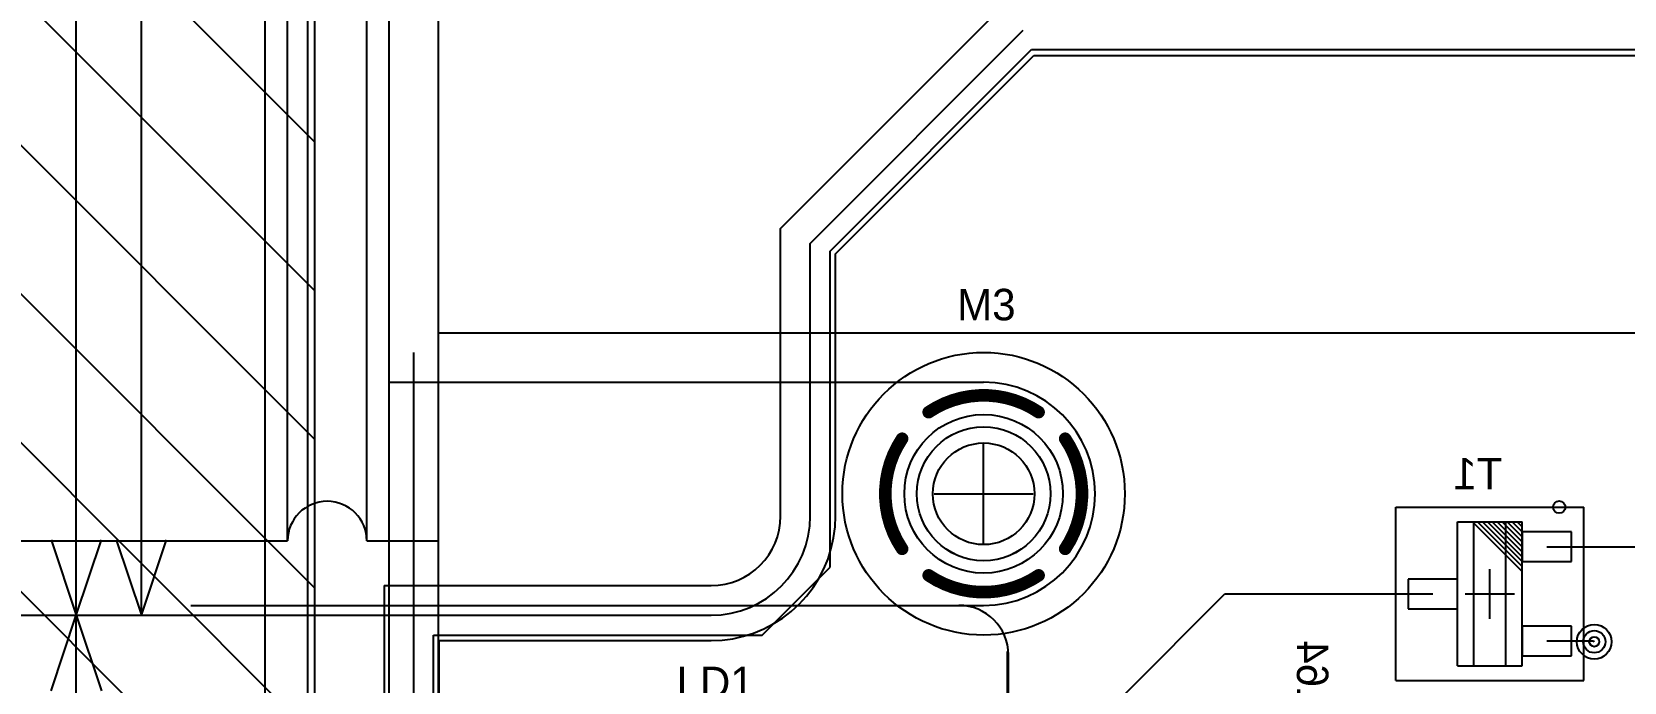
# Model space of a CAD drawing. Extents: x 28 to 300, y 18 to 330.
# Drawn here: x 69.59 to 101.73, y 119.55 to 132.67 of the extents above; entities that cross this region are included whole.
import ezdxf

# ---------------------------------------------------------------- set-up
doc = ezdxf.new("R2010")
doc.units = 0
for name, color, linetype in [('BOTTOMLAYER', 5, 'CONTINUOUS'), ('BOTTOMOVERLAY', 54, 'CONTINUOUS'), ('BOTTOMPASTE', 16, 'CONTINUOUS'), ('BOTTOMSOLDER', 6, 'CONTINUOUS'), ('DRILLDRAWING', 1, 'CONTINUOUS'), ('INTERNALPLANE1', 76, 'CONTINUOUS'), ('INTERNALPLANE6', 136, 'CONTINUOUS'), ('KEEPOUTLAYER', 6, 'CONTINUOUS'), ('MECHANICAL1', 6, 'CONTINUOUS'), ('MECHANICAL11', 56, 'CONTINUOUS'), ('MECHANICAL13', 56, 'CONTINUOUS'), ('MECHANICAL14', 56, 'CONTINUOUS'), ('MECHANICAL16', 56, 'CONTINUOUS'), ('MECHANICAL3', 76, 'CONTINUOUS'), ('MECHANICAL4', 56, 'CONTINUOUS'), ('MECHANICAL5', 56, 'CONTINUOUS'), ('MECHANICAL7', 56, 'CONTINUOUS'), ('MECHANICAL9', 56, 'CONTINUOUS'), ('MIDLAYER1', 16, 'CONTINUOUS'), ('MIDLAYER3', 90, 'CONTINUOUS'), ('MULTILAYER', 9, 'CONTINUOUS'), ('PADHOLELAYER', 156, 'CONTINUOUS'), ('TOPLAYER', 1, 'CONTINUOUS'), ('TOPOVERLAY', 2, 'CONTINUOUS'), ('TOPSOLDER', 216, 'CONTINUOUS'), ('VIAHOLELAYER', 16, 'CONTINUOUS')]:
    doc.layers.add(name, color=color, linetype=linetype)

msp = doc.modelspace()

# ---------------------------------------------------------------- linework, layer by layer
at = {"layer": 'BOTTOMLAYER'}
for p, q in [((100.667, 122.581), (99.667, 122.581)), ((99.667, 122.581), (99.667, 121.981)), ((100.667, 121.981), (100.667, 122.581)), ((100.167, 122.281), (101.978, 122.281)), ((99.667, 121.981), (100.667, 121.981)), ((98.367, 121.631), (97.367, 121.631)), ((97.367, 121.631), (97.367, 121.031)), ((98.367, 121.031), (98.367, 121.631)), ((91.648, 119.309), (93.67, 121.331)), ((93.67, 121.331), (97.867, 121.331)), ((97.367, 121.031), (98.367, 121.031)), ((100.667, 120.681), (99.667, 120.681)), ((99.667, 120.681), (99.667, 120.081)), ((100.667, 120.081), (100.667, 120.681)), ((100.167, 120.381), (101.11, 120.381)), ((101.11, 120.381), (101.125, 120.366)), ((99.667, 120.081), (100.667, 120.081))]:
    msp.add_line(p, q, dxfattribs=at)
for centre, radius in [((88.8, 123.35), 2.85), ((101.125, 120.366), 0.225)]:
    msp.add_circle(centre, radius, dxfattribs=at)
at = {"layer": 'BOTTOMOVERLAY'}
for p, q in [((98.692, 122.781), (99.342, 122.781)), ((98.692, 119.881), (98.692, 122.781)), ((99.342, 119.881), (99.342, 122.781)), ((98.692, 119.881), (99.342, 119.881))]:
    msp.add_line(p, q, dxfattribs=at)
msp.add_circle((100.417, 123.081), 0.125, dxfattribs=at)
at = {"layer": 'BOTTOMPASTE'}
for p, q in [((100.667, 122.581), (99.667, 122.581)), ((99.667, 122.581), (99.667, 121.981)), ((100.667, 121.981), (100.667, 122.581)), ((99.667, 121.981), (100.667, 121.981)), ((98.367, 121.631), (97.367, 121.631)), ((97.367, 121.631), (97.367, 121.031)), ((98.367, 121.031), (98.367, 121.631)), ((97.367, 121.031), (98.367, 121.031)), ((100.667, 120.681), (99.667, 120.681)), ((99.667, 120.681), (99.667, 120.081)), ((100.667, 120.081), (100.667, 120.681)), ((99.667, 120.081), (100.667, 120.081))]:
    msp.add_line(p, q, dxfattribs=at)
at = {"layer": 'BOTTOMSOLDER'}
for p, q in [((100.667, 122.581), (99.667, 122.581)), ((99.667, 122.581), (99.667, 121.981)), ((100.667, 121.981), (100.667, 122.581)), ((99.667, 121.981), (100.667, 121.981)), ((98.367, 121.631), (97.367, 121.631)), ((97.367, 121.631), (97.367, 121.031)), ((98.367, 121.031), (98.367, 121.631)), ((97.367, 121.031), (98.367, 121.031)), ((100.667, 120.681), (99.667, 120.681)), ((99.667, 120.681), (99.667, 120.081)), ((100.667, 120.081), (100.667, 120.681)), ((99.667, 120.081), (100.667, 120.081))]:
    msp.add_line(p, q, dxfattribs=at)
msp.add_circle((88.8, 123.35), 2.85, dxfattribs=at)
at = {"layer": 'DRILLDRAWING'}
for p, q in [((70.485, 120.899), (70.485, 148.867)), ((69.977, 122.423), (70.485, 120.899)), ((70.485, 120.899), (70.993, 122.423)), ((69.977, 119.375), (70.485, 120.899)), ((70.231, 120.899), (71.893, 120.899)), ((70.231, 120.899), (71.893, 120.899)), ((70.485, 107.004), (70.485, 120.899)), ((70.485, 120.899), (70.993, 119.375))]:
    msp.add_line(p, q, dxfattribs=at)
for centre, radius in [((88.8, 123.35), 1.35), ((101.125, 120.366), 0.1)]:
    msp.add_circle(centre, radius, dxfattribs=at)
at = {"layer": 'INTERNALPLANE1'}
for p, q in [((85.3, 128.399), (89.6, 132.699)), ((85.81, 128.188), (89.811, 132.189)), ((89.811, 132.189), (124.2, 132.189)), ((85.3, 122.899), (85.3, 128.399)), ((85.81, 122.899), (85.81, 128.188)), ((85.3, 122.899), (85.3, 122.899)), ((85.801, 122.681), (85.81, 122.898)), ((85.81, 122.898), (85.81, 122.899)), ((85.81, 122.899), (85.81, 122.899)), ((85.725, 122.25), (85.772, 122.464)), ((85.772, 122.464), (85.801, 122.681)), ((85.659, 122.041), (85.725, 122.25)), ((85.474, 121.644), (85.575, 121.838)), ((85.575, 121.838), (85.659, 122.041)), ((85.356, 121.46), (85.474, 121.644)), ((85.075, 121.124), (85.223, 121.286)), ((85.223, 121.286), (85.356, 121.46)), ((77.3, 88.899), (77.3, 120.899)), ((77.3, 120.899), (83.3, 120.899)), ((84.74, 120.843), (84.913, 120.976)), ((84.913, 120.976), (85.075, 121.124)), ((83.95, 120.475), (84.158, 120.54)), ((84.158, 120.54), (84.361, 120.624)), ((84.361, 120.624), (84.555, 120.725)), ((84.555, 120.725), (84.74, 120.843)), ((77.81, 89.41), (77.81, 120.389)), ((77.81, 120.389), (83.3, 120.389)), ((83.3, 120.389), (83.301, 120.389)), ((83.301, 120.389), (83.519, 120.399)), ((83.519, 120.399), (83.736, 120.427)), ((83.736, 120.427), (83.95, 120.475))]:
    msp.add_line(p, q, dxfattribs=at)
for centre, radius in [((88.8, 123.35), 1.6), ((101.125, 120.366), 0.35)]:
    msp.add_circle(centre, radius, dxfattribs=at)
msp.add_arc((83.3, 122.899), 2, 270, 360, dxfattribs=at)
at = {"layer": 'INTERNALPLANE6'}
for p, q in [((85.3, 128.399), (89.6, 132.699)), ((85.81, 128.188), (89.811, 132.189)), ((89.811, 132.189), (124.2, 132.189)), ((85.3, 122.899), (85.3, 128.399)), ((85.81, 122.899), (85.81, 128.188)), ((85.3, 122.899), (85.3, 122.899)), ((85.801, 122.681), (85.81, 122.898)), ((85.81, 122.898), (85.81, 122.899)), ((85.81, 122.899), (85.81, 122.899)), ((85.725, 122.25), (85.772, 122.464)), ((85.772, 122.464), (85.801, 122.681)), ((85.659, 122.041), (85.725, 122.25)), ((85.474, 121.644), (85.575, 121.838)), ((85.575, 121.838), (85.659, 122.041)), ((85.356, 121.46), (85.474, 121.644)), ((85.075, 121.124), (85.223, 121.286)), ((85.223, 121.286), (85.356, 121.46)), ((77.3, 88.899), (77.3, 120.899)), ((77.3, 120.899), (83.3, 120.899)), ((84.74, 120.843), (84.913, 120.976)), ((84.913, 120.976), (85.075, 121.124)), ((83.95, 120.475), (84.158, 120.54)), ((84.158, 120.54), (84.361, 120.624)), ((84.361, 120.624), (84.555, 120.725)), ((84.555, 120.725), (84.74, 120.843)), ((77.81, 89.41), (77.81, 120.389)), ((77.81, 120.389), (83.3, 120.389)), ((83.3, 120.389), (83.301, 120.389)), ((83.301, 120.389), (83.519, 120.399)), ((83.519, 120.399), (83.736, 120.427)), ((83.736, 120.427), (83.95, 120.475))]:
    msp.add_line(p, q, dxfattribs=at)
at = {"layer": 'INTERNALPLANE6', "const_width": 0.254}
for points in [[(87.69, 124.996, -0.305731), (89.91, 124.996)], [(87.154, 122.24, -0.305731), (87.154, 124.46)], [(90.446, 124.46, -0.305731), (90.446, 122.24)], [(89.91, 121.704, -0.305731), (87.69, 121.704)]]:
    msp.add_lwpolyline(points, format="xyb", dxfattribs=at)
at = {"layer": 'INTERNALPLANE6', "const_width": 0.127}
for points in [[(87.627, 124.996, 1), (87.754, 124.996, 1)], [(89.846, 124.996, 1), (89.973, 124.996, 1)], [(87.091, 124.46, 1), (87.218, 124.46, 1)], [(90.382, 124.46, 1), (90.509, 124.46, 1)], [(87.091, 122.24, 1), (87.218, 122.24, 1)], [(90.382, 122.24, 1), (90.509, 122.24, 1)], [(87.627, 121.704, 1), (87.754, 121.704, 1)], [(89.846, 121.704, 1), (89.973, 121.704, 1)]]:
    msp.add_lwpolyline(points, format="xyb", close=True, dxfattribs=at)
at = {"layer": 'INTERNALPLANE6'}
msp.add_arc((83.3, 122.899), 2, 270, 360, dxfattribs=at)
at = {"layer": 'KEEPOUTLAYER'}
for p, q in [((85.7, 128.245), (89.764, 132.309)), ((89.764, 132.309), (124.765, 132.309)), ((85.7, 121.869), (85.7, 128.245)), ((84.328, 120.498), (85.7, 121.869)), ((77.699, 89.281), (77.699, 120.498)), ((77.699, 120.498), (84.328, 120.498))]:
    msp.add_line(p, q, dxfattribs=at)
at = {"layer": 'MECHANICAL1'}
for p, q in [((85.3, 128.399), (89.6, 132.699)), ((85.3, 122.899), (85.3, 128.399)), ((77.3, 120.899), (83.3, 120.899)), ((77.3, 88.899), (77.3, 120.899))]:
    msp.add_line(p, q, dxfattribs=at)
msp.add_arc((83.3, 122.899), 2, 270, 360, dxfattribs=at)
at = {"layer": 'MECHANICAL11'}
for p, q in [((77.8, 121.099), (77.8, 182.099)), ((77.8, 121.099), (77.8, 182.099)), ((74.3, 122.399), (74.3, 180.849)), ((74.75, 122.399), (74.75, 180.849)), ((76.35, 122.399), (76.35, 180.849)), ((76.8, 125.624), (76.8, 177.624)), ((77.8, 126.599), (108.8, 126.599)), ((76.8, 125.599), (88.8, 125.599)), ((88.8, 122.349), (88.8, 124.349)), ((88.8, 123.349), (88.8, 124.349)), ((87.8, 123.349), (89.8, 123.349)), ((87.8, 123.349), (88.8, 123.349)), ((88.8, 122.349), (88.8, 123.349)), ((88.8, 123.349), (89.8, 123.349)), ((74.3, 122.399), (74.75, 122.399)), ((76.35, 122.399), (77.8, 122.399)), ((77.8, 121.099), (77.8, 122.399)), ((72.8, 121.099), (77.8, 121.099)), ((77.8, 121.099), (88.8, 121.099)), ((77.8, 117.151), (77.8, 121.099)), ((77.8, 121.099), (88.3, 121.099)), ((77.8, 121.099), (88.3, 121.099)), ((89.3, 118.999), (89.3, 120.099)), ((89.3, 118.999), (89.3, 120.099))]:
    msp.add_line(p, q, dxfattribs=at)
for radius in [1.35, 1.025]:
    msp.add_circle((88.8, 123.349), radius, dxfattribs=at)
for centre, radius, start, end in [((88.8, 123.349), 2.25, 270, 90), ((75.55, 122.399), 0.8, 0, 180), ((88.3, 120.099), 1, 0, 90), ((88.3, 120.099), 1, 0, 90)]:
    msp.add_arc(centre, radius, start, end, dxfattribs=at)
at = {"layer": 'MECHANICAL13'}
for p, q in [((33.598, 122.399), (74.3, 122.399)), ((38.95, 120.899), (77.3, 120.899))]:
    msp.add_line(p, q, dxfattribs=at)
at = {"layer": 'MECHANICAL14'}
for p, q in [((98.367, 122.781), (99.667, 122.781)), ((98.367, 119.881), (98.367, 122.781)), ((98.667, 122.781), (99.667, 121.781)), ((98.767, 122.781), (99.667, 121.881)), ((98.867, 122.781), (99.667, 121.981)), ((98.967, 122.781), (99.667, 122.081)), ((99.067, 122.781), (99.667, 122.181)), ((99.167, 122.781), (99.667, 122.281)), ((99.267, 122.781), (99.667, 122.381)), ((99.367, 122.781), (99.667, 122.481)), ((99.467, 122.781), (99.667, 122.581)), ((99.567, 122.781), (99.667, 122.681)), ((99.667, 119.881), (99.667, 122.781)), ((98.367, 119.881), (99.667, 119.881))]:
    msp.add_line(p, q, dxfattribs=at)
at = {"layer": 'MECHANICAL16'}
for p, q in [((97.117, 123.081), (100.917, 123.081)), ((97.117, 119.581), (97.117, 123.081)), ((100.917, 119.581), (100.917, 123.081)), ((99.017, 120.831), (99.017, 121.831)), ((98.517, 121.331), (99.517, 121.331)), ((97.117, 119.581), (100.917, 119.581))]:
    msp.add_line(p, q, dxfattribs=at)
at = {"layer": 'MECHANICAL3'}
for p, q in [((74.3, 69.24), (74.3, 189.26)), ((75.16, 69.24), (75.16, 189.26))]:
    msp.add_line(p, q, dxfattribs=at)
at = {"layer": 'MECHANICAL4'}
for p, q in [((74.3, 69.199), (74.3, 189.26)), ((76.8, 82.899), (76.8, 189.26))]:
    msp.add_line(p, q, dxfattribs=at)
at = {"layer": 'MECHANICAL5'}
for p, q in [((77.3, 120.899), (77.3, 126.199)), ((72.3, 120.899), (77.3, 120.899))]:
    msp.add_line(p, q, dxfattribs=at)
at = {"layer": 'MECHANICAL7'}
for p, q in [((71.8, 120.899), (71.8, 148.189)), ((71.292, 122.423), (71.8, 120.899)), ((71.8, 120.899), (72.308, 122.423)), ((71.546, 120.899), (82.728, 120.899))]:
    msp.add_line(p, q, dxfattribs=at)
at = {"layer": 'MECHANICAL9'}
for p, q in [((75.3, 83.194), (75.3, 244.444)), ((60.3, 145.444), (75.3, 130.444)), ((60.3, 142.444), (75.3, 127.444)), ((60.3, 139.444), (75.3, 124.444)), ((60.3, 136.444), (75.3, 121.444)), ((60.3, 133.444), (75.3, 118.444)), ((84.7, 128.699), (89.3, 133.299)), ((60.3, 130.444), (75.3, 115.444)), ((84.7, 122.899), (84.7, 128.699)), ((76.7, 121.499), (76.7, 88.294)), ((76.7, 121.499), (83.3, 121.499))]:
    msp.add_line(p, q, dxfattribs=at)
msp.add_arc((83.3, 122.899), 1.4, 270, 360, dxfattribs=at)
at = {"layer": 'MIDLAYER1'}
for centre, radius in [((88.8, 123.35), 2.85), ((101.125, 120.366), 0.225)]:
    msp.add_circle(centre, radius, dxfattribs=at)
at = {"layer": 'MIDLAYER3'}
for centre, radius in [((88.8, 123.35), 2.85), ((101.125, 120.366), 0.225)]:
    msp.add_circle(centre, radius, dxfattribs=at)
at = {"layer": 'MULTILAYER'}
for centre, radius in [((88.8, 123.35), 2.85), ((101.125, 120.366), 0.225)]:
    msp.add_circle(centre, radius, dxfattribs=at)
at = {"layer": 'PADHOLELAYER'}
msp.add_circle((88.8, 123.35), 1.35, dxfattribs=at)
at = {"layer": 'TOPLAYER'}
for centre, radius in [((88.8, 123.35), 2.85), ((101.125, 120.366), 0.225)]:
    msp.add_circle(centre, radius, dxfattribs=at)
at = {"layer": 'TOPOVERLAY'}
msp.add_line((89.281, 119), (89.281, 120.167), dxfattribs=at)
at = {"layer": 'TOPSOLDER'}
msp.add_circle((88.8, 123.35), 2.85, dxfattribs=at)
at = {"layer": 'VIAHOLELAYER'}
msp.add_circle((101.125, 120.366), 0.1, dxfattribs=at)

# ---------------------------------------------------------------- texts
at = {"layer": 'BOTTOMOVERLAY', "text_generation_flag": 2}
for s, rotation, p in [('T1', 360, (99.271, 123.439)), ('R164', 270, (95.123, 118.364))]:
    msp.add_text(s, height=0.635, rotation=rotation, dxfattribs=at).set_placement(p)
at = {"layer": 'TOPOVERLAY'}
for s, p in [('M3', (88.265, 126.848)), ('LD1', (82.601, 119.228))]:
    msp.add_text(s, height=0.635, dxfattribs=at).set_placement(p)

doc.saveas('drawing.dxf')
